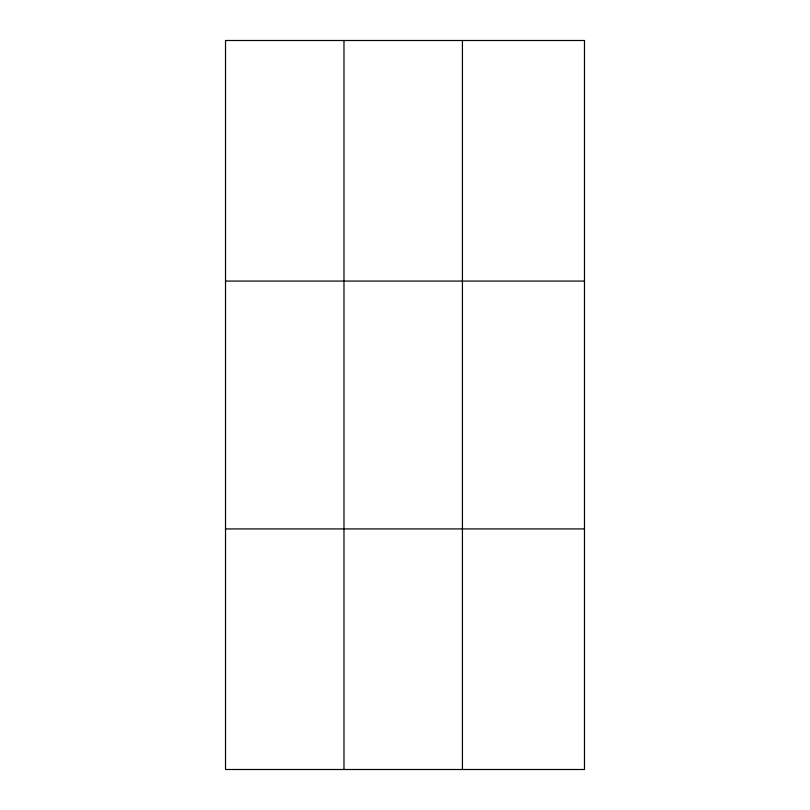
<?xml version="1.0" encoding="UTF-8"?>
<svg xmlns="http://www.w3.org/2000/svg" width="810" height="810" viewBox="0 0 810 810"><rect width="100%" height="100%" fill="white"/><g stroke="black" fill="none" stroke-linecap="round" stroke-linejoin="round"><path stroke-width="1.21" d="M343.977 769.5L343.977 40.5M462.429 769.5L462.429 40.5M225.524 281.07L584.476 281.07M225.524 528.93L584.476 528.93M584.476 40.5L584.476 769.5L225.524 769.5L225.524 40.5L584.476 40.5"/></g></svg>
